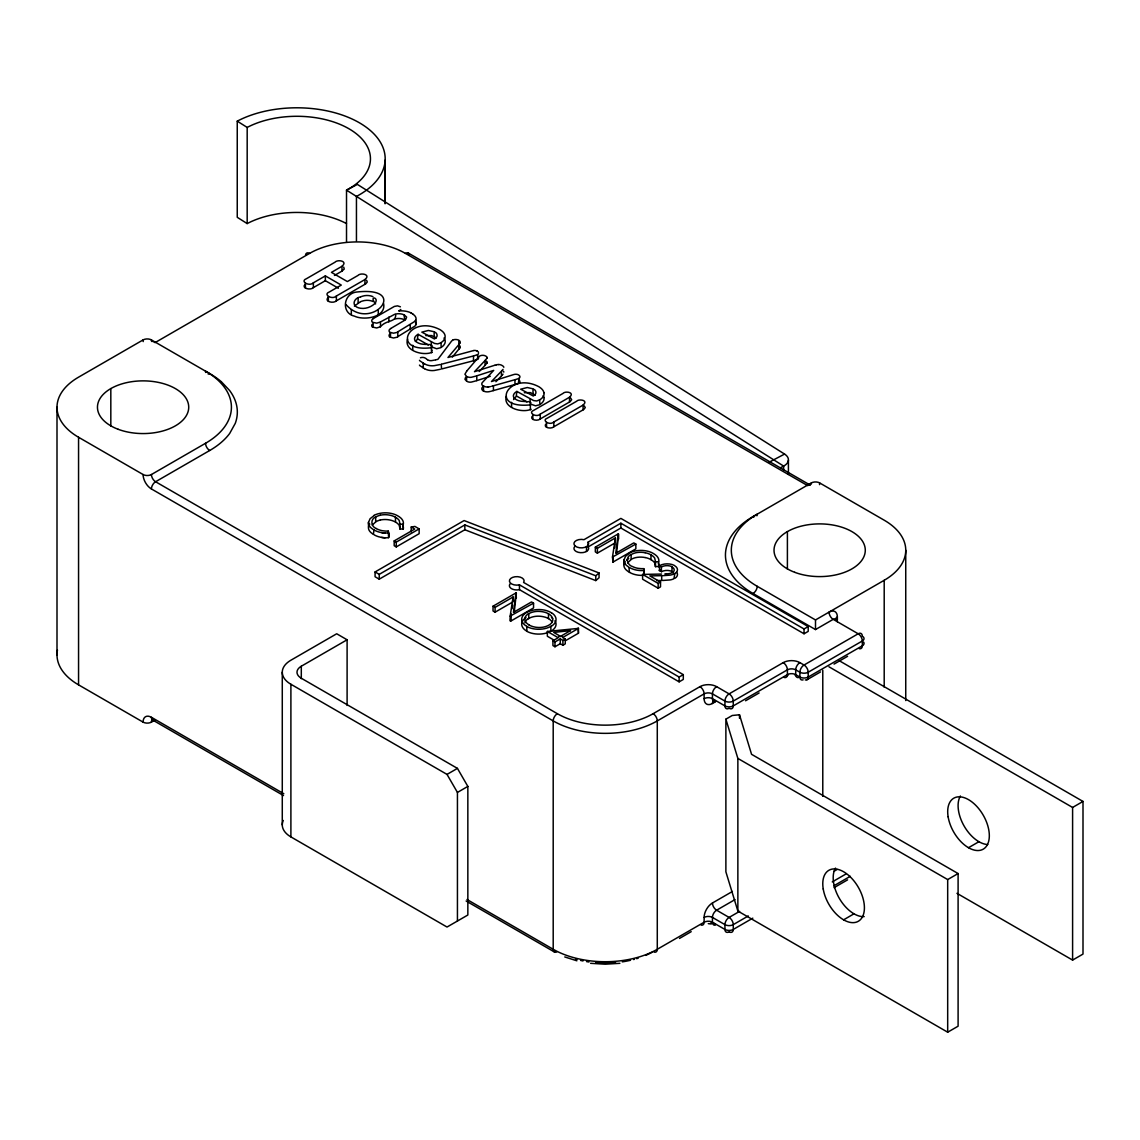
<?xml version="1.0" encoding="UTF-8"?>
<svg xmlns="http://www.w3.org/2000/svg" width="1140" height="1140" viewBox="0 0 1140 1140"><rect width="100%" height="100%" fill="white"/><g stroke="black" fill="none" stroke-linecap="round" stroke-linejoin="round"><path stroke-width="1.5" d="M884.198 687.164L884.198 580.289A73.601 42.494 0 0 0 884.198 520.196L819.66 482.933A5.885 3.406 0 0 0 811.338 482.933L753.041 516.591A94.207 54.392 0 0 0 753.041 593.513L815.499 629.565L815.499 619.946L757.202 586.302A88.322 50.987 0 0 1 757.202 514.183A5.885 3.406 60 0 1 756.917 515.779M374.248 515.494L370.101 518.686L368.491 522.419A14.165 8.18 0 0 0 368.476 523.146L368.519 523.673A14.606 8.436 0 0 0 368.733 524.571L368.933 525.07A14.948 8.636 0 0 0 369.559 526.181L369.645 526.309A15.647 9.034 0 0 0 370.058 526.851L370.557 527.378A14.72 8.493 0 0 0 371.099 527.905L372.965 529.316A16.43 9.491 0 0 0 373.407 529.587L374.547 530.243A17.057 9.847 0 0 0 375.26 530.613L375.986 530.941A17.456 10.075 0 0 0 378.708 531.938L379.164 532.067A16.145 9.319 0 0 0 387.971 532.95C389.851 532.28 389.595 538.166 387.971 537.752A16.145 9.319 0 0 1 379.307 536.897L378.708 536.755A17.456 10.075 0 0 1 375.986 535.757L375.359 535.458A17.057 9.847 0 0 1 374.547 535.059L374.148 534.831M369.759 523.944L368.491 527.221A14.165 8.18 0 0 0 368.476 527.948L368.519 528.476A14.606 8.436 0 0 0 368.733 529.373L368.933 529.886A14.948 8.636 0 0 0 369.559 530.998L369.645 531.112A15.647 9.034 0 0 0 370.058 531.653L370.557 532.18A14.72 8.493 0 0 0 371.099 532.708L372.965 534.119A16.43 9.491 0 0 0 373.407 534.404L373.949 529.915M629.707 553.057L625.561 556.249L623.951 559.982A14.165 8.18 0 0 0 623.936 560.709L623.979 561.236A14.606 8.436 0 0 0 624.207 562.134L624.392 562.633A14.948 8.636 0 0 0 625.019 563.744L625.105 563.872A15.647 9.034 0 0 0 625.532 564.414L626.017 564.941A14.72 8.493 0 0 0 626.558 565.469L628.425 566.879A16.43 9.491 0 0 0 628.867 567.15L629.508 572.337L628.867 571.966A16.43 9.491 0 0 1 628.425 571.682L626.701 570.385A14.72 8.493 0 0 1 626.017 569.758L625.632 569.345A15.647 9.034 0 0 1 625.105 568.675L625.062 568.618A14.948 8.636 0 0 1 624.392 567.449L624.221 567.007A14.606 8.436 0 0 1 623.979 566.039L623.936 565.582A14.165 8.18 0 0 1 623.936 564.856L625.219 561.507M374.034 515.351A17.086 9.861 0 0 1 397.361 515.622L398.572 516.349A17.884 10.331 0 0 1 399.484 516.947L400.724 517.93A15.718 9.077 0 0 1 401.665 518.899L401.893 519.17A16.331 9.419 0 0 1 403.389 522.704L403.389 522.918A14.45 8.351 0 0 1 403.303 524.115L400.026 524.286L399.242 520.567A14.492 8.365 0 0 0 398.259 519.341L397.418 518.572A14.165 8.18 0 0 0 396.492 517.888L395.352 517.19A13.537 7.823 0 0 0 394.255 516.62L393.884 516.449A14.521 8.379 0 0 0 390.194 515.266L389.638 515.152A13.523 7.809 0 0 0 380.276 515.209M400.026 524.257L400.026 529.103L399.242 525.383A14.492 8.365 0 0 0 398.259 524.158L397.418 523.388A14.165 8.18 0 0 0 396.492 522.69L395.352 521.992A13.537 7.823 0 0 0 394.255 521.436L393.884 521.265A14.521 8.379 0 0 0 390.194 520.082L389.638 519.968A13.523 7.809 0 0 0 380.276 520.011M629.494 552.928A17.086 9.861 0 0 1 652.821 553.185L654.032 553.912A17.884 10.331 0 0 1 654.944 554.51L656.312 555.622A15.718 9.077 0 0 1 657.139 556.477L657.395 556.805A16.331 9.419 0 0 1 658.849 560.267L658.849 560.481A14.45 8.351 0 0 1 658.763 561.678L655.486 561.849L654.688 558.101A14.492 8.365 0 0 0 653.719 556.904L652.878 556.135A14.165 8.18 0 0 0 651.952 555.451L650.712 554.696A13.537 7.823 0 0 0 649.715 554.197L649.344 554.026A14.521 8.379 0 0 0 645.653 552.843L645.212 552.743M655.486 561.821L655.486 566.666L654.688 562.918A14.492 8.365 0 0 0 653.719 561.721L652.878 560.951A14.165 8.18 0 0 0 651.952 560.267L650.712 559.512A13.537 7.823 0 0 0 649.715 558.999L649.344 558.828A14.521 8.379 0 0 0 645.653 557.645L645.212 557.56M400.026 529.06L403.289 528.917A14.45 8.351 0 0 0 403.403 527.792L403.389 527.507A16.331 9.419 0 0 0 402.99 525.839M493.036 606.195L515.936 592.971L513.47 612.365L531.497 601.949L533.548 603.145L533.548 607.948L510.649 621.172L510.178 616.099L513.071 597.004L495.088 607.378L493.036 606.195L493.036 610.997L495.088 612.18L513.071 601.806L513.071 597.004M510.178 620.901L511.233 613.961M512.017 608.746L512.544 605.283M514.268 611.952L516.363 593.228M595.337 547.129L618.236 533.905L615.771 553.299L633.797 542.897L635.849 544.079L635.849 548.882L612.949 562.106L612.479 557.033L615.372 537.938L597.389 548.312L595.337 547.129L595.337 551.931L597.389 553.128L615.372 542.74M614.588 547.955L615.116 544.478M616.569 552.886L618.664 534.161M655.486 566.637L658.749 566.48A14.45 8.351 0 0 0 658.863 565.355L658.849 565.07A16.331 9.419 0 0 0 658.35 563.189M459.947 342.94L458.921 344.508M459.933 347.786L452.309 357.148M415.687 320.098L415.715 324.857M345.89 304.451C371.099 333.165 411.084 285.884 356.578 292.04C343.283 293.479 340.945 313.13 354.469 316.151C364.13 320.739 386.403 317.376 383.61 303.554M627.556 562.932L631.475 559.213A13.067 7.538 0 0 1 632.458 558.728L632.728 558.6A13.196 7.609 0 0 1 635.55 557.659L635.764 557.617A13.523 7.809 0 0 1 645.083 557.546M372.224 525.084L376.015 521.65A13.067 7.538 0 0 1 376.998 521.165L377.269 521.037A13.196 7.609 0 0 1 380.09 520.096L380.304 520.054M415.416 320.654L415.259 320.924A7.724 4.46 0 0 1 415.003 321.281L396.749 332.495L393.457 333.194L390.493 332.424L390.493 337.226L393.514 337.996L396.805 337.269L415.003 326.083A7.724 4.46 0 0 0 415.245 325.769L415.43 325.427M486.88 358.274L485.27 360.297M486.88 363.076L485.27 365.114M415.245 320.953L415.259 320.924A11.799 6.812 0 0 1 415.901 324.871M407.564 339.093C403.688 350.707 422.94 356.036 431.661 352.459M506.402 396.15C502.526 407.778 521.764 413.093 530.499 409.517M354.383 306.076L360.496 301.701M465.69 377.155L464.949 379.335L466.588 381.159L466.588 376.357L464.921 374.248L466.773 371.013M545.533 424.379C543.652 427.899 551.332 429.239 553.826 426.788L583.837 409.417L585.247 407.593L584.25 405.854M532.01 416.471C529.929 420.033 537.752 421.43 540.246 418.95L570.242 401.579L571.667 399.713L570.584 397.96M466.873 370.899L479.171 356.521A6.498 3.748 0 0 1 479.598 356.165L480.125 355.822A4.118 2.38 0 0 1 485.426 355.908L486.053 356.25A3.876 2.237 0 0 1 487.136 358.274M503.025 369.36L501.671 370.885M503.025 374.162L501.757 375.601M400.81 309.467L400.767 309.51A5.301 3.064 0 0 1 400.154 310.066L398.672 310.964L400.909 310.864A14.492 8.365 0 0 1 410.956 312.844M458.822 344.622L447.963 357.49L473.513 350.593M482.79 386.759L482.263 387.429A6.484 3.748 0 0 0 481.978 387.956L481.878 388.255A5.216 3.007 0 0 0 482.961 390.664M494.575 365.313L474.482 371.711L485.141 360.454M479.199 371.54L485.084 365.313L485.084 360.496M495.9 381.729L501.429 375.958L501.429 371.155L491.468 381.53L513.969 374.49A4.075 2.351 0 0 1 518.315 374.789L518.871 375.188A4.175 2.408 0 0 1 519.099 378.238L518.315 383.425A7.838 4.517 0 0 1 517.731 383.667L515.365 384.408M327.764 297.896C324.501 301.63 333.536 303.767 336.314 300.86L365.755 283.832L367.265 282.036L366.596 280.255M626.459 560.125L628.724 558.429M304.95 284.544C301.302 288.163 310.493 290.671 313.372 287.622L325.356 280.697L338.395 288.221M595.764 580.588L595.764 575.786L599.056 572.964L464.108 520.553L375.074 571.952L375.074 576.755L379.235 579.163L464.849 529.744L595.764 580.588L599.056 577.766L599.056 572.964M518.885 383.126L519.042 383.026A4.175 2.408 0 0 0 519.241 380.304M518.857 378.338L518.315 378.608A7.838 4.517 0 0 1 517.731 378.865L515.365 379.606M373.364 318.516L394.34 306.446L397.532 305.848L400.397 306.803M390.692 328.519L404.899 320.141L403.959 314.811A8.293 4.788 0 0 0 395.68 314.041C396.549 322.862 386.574 319.371 380.475 326.753L380.475 321.95L394.839 314.213M431.576 347.714C389.595 352.759 408.861 313.685 440.011 329.645A19.266 11.129 0 0 1 441.009 330.301L441.707 330.828A17.941 10.36 0 0 1 443.289 332.253A17.043 9.833 0 0 1 444.543 334.063L444.6 334.219A15.476 8.935 0 0 1 444.956 335.174L445.07 335.644A15.29 8.821 0 0 1 441.066 342.627L441.109 347.458A15.29 8.821 0 0 0 445.156 340.447L444.985 340.062A15.476 8.935 0 0 0 444.6 339.036L444.529 338.879A17.043 9.833 0 0 0 444.016 337.996M530.413 404.771L530.314 409.63M524.97 401.522L521.55 401.266A10.688 6.17 0 0 1 516.862 399.969L515.536 399.171A8.707 5.03 0 0 1 513.499 394.996L513.542 394.953A10.973 6.341 0 0 1 514.767 393.001L515.138 392.645A11.799 6.812 0 0 1 516.149 391.861L516.862 391.405L533.606 400.568L536.712 400.966L539.947 399.713A15.29 8.821 0 0 0 543.994 392.702M539.548 399.955L539.947 404.515A15.29 8.821 0 0 0 543.994 397.504M674.88 573.406L673.925 578.735A10.132 5.857 0 0 1 669.964 579.947L662.896 580.459M440.753 342.869L437.66 343.924L434.554 343.439L418.095 334.305L417.311 334.804A11.799 6.812 0 0 0 416.357 335.545L415.986 335.901A10.973 6.341 0 0 0 414.689 337.896A8.707 5.03 0 0 0 416.584 342.057L418.067 342.884A10.688 6.17 0 0 0 422.726 344.209L426.146 344.465M418.095 334.305L417.311 339.606A11.799 6.812 0 0 0 416.357 340.347L415.986 340.703A10.973 6.341 0 0 0 415.359 341.43M516.862 391.405L516.206 396.62A11.799 6.812 0 0 0 515.195 397.404L514.867 397.718A10.973 6.341 0 0 0 513.599 399.57M516.862 396.207L527.193 402.092M672.429 572.451L671.816 572.779A7.681 4.432 0 0 1 668.639 573.691L666.373 573.904M569.501 397.247C575.472 392.217 564.956 390.749 562.946 393.457L533.691 410.357C527.492 412.609 536.341 417.995 540.246 414.134L569.501 397.247L569.501 402.049M583.082 405.085C589.166 399.955 578.322 398.729 576.655 401.237L547.271 418.195C541.144 420.29 549.779 425.904 553.826 421.985L583.082 405.085L583.082 409.901M528.404 613.918L529.103 613.505A12.697 7.324 0 0 1 529.986 613.064L530.356 612.907A12.839 7.41 0 0 1 531.682 612.394L531.782 612.365A13.295 7.681 0 0 1 537.681 611.368L537.795 611.382A14.492 8.365 0 0 1 544.578 612.209L545.005 612.322A13.224 7.638 0 0 1 546.83 612.978L547.186 613.135A12.44 7.182 0 0 1 548.141 613.605L548.796 613.99A12.782 7.381 0 0 1 549.637 614.546L549.979 614.816A13.58 7.838 0 0 1 551.133 615.885L551.375 616.184A14.891 8.593 0 0 1 552.102 617.267L552.273 617.595A14.72 8.493 0 0 1 552.601 618.45L552.629 618.578M528.404 618.735L529.103 618.322A12.697 7.324 0 0 1 529.986 617.866L530.356 617.709A12.839 7.41 0 0 1 531.682 617.196L531.782 617.168A13.295 7.681 0 0 1 537.681 616.184L537.795 616.184A14.492 8.365 0 0 1 544.578 617.025L545.005 617.125A13.224 7.638 0 0 1 546.83 617.78L547.186 617.937A12.44 7.182 0 0 1 548.141 618.422L548.796 618.792A12.782 7.381 0 0 1 549.637 619.348L549.979 619.619A13.58 7.838 0 0 1 551.133 620.687L551.375 621.001A14.891 8.593 0 0 1 552.102 622.07L552.273 622.397M551.332 626.074L550.406 626.615A17.057 9.847 0 0 1 527.207 626.701L526.381 626.102A17.014 9.818 0 0 1 526.124 612.721L527.107 612.294A16.074 9.291 0 0 1 528.305 611.696L528.647 611.553A17.242 9.961 0 0 1 536.47 609.644L536.612 609.644A16.544 9.548 0 0 1 548.824 611.439L549.167 611.582A15.219 8.792 0 0 1 550.321 612.151L551.347 612.764M551.332 630.89L550.406 631.432A17.057 9.847 0 0 1 527.207 631.517L526.381 630.919A17.014 9.818 0 0 1 525.982 617.624M342.071 266.233C348.27 260.989 337.568 259.165 334.961 262.228L306.418 278.716C299.606 281.281 309.239 286.91 313.372 282.805L325.356 275.894L341.288 285.086L329.303 291.997C322.62 294.419 332.111 300.19 336.314 296.058L364.943 279.542C371.369 274.441 360.568 272.332 357.875 275.51L347.372 281.566L331.455 272.375L342.014 266.276L341.943 271.12L334.447 275.453M342.014 271.078L344.223 269.068L343.71 267.073M645.083 552.743A13.523 7.809 0 0 0 635.735 552.772L635.55 552.857A13.196 7.609 0 0 0 632.728 553.798L632.458 553.912A13.067 7.538 0 0 0 631.475 554.411C624.934 556.676 626.843 565.112 632.757 566.651A13.737 7.923 0 0 0 634.068 567.236L635.365 567.692A13.88 8.008 0 0 0 638.243 568.347L640.851 568.618A14.735 8.507 0 0 0 642.219 568.661L643.63 568.632M380.304 515.237L380.204 515.266A13.196 7.609 0 0 0 377.269 516.235L376.998 516.349A13.067 7.538 0 0 0 376.015 516.847C370.158 518.786 370.799 526.666 376.286 528.547M360.496 296.899C353.201 298.195 350.792 306.931 360.639 308.285C365.684 308.997 370.928 307.13 374.661 303.739C380.247 297.369 368.035 294.79 375.63 303.91M221.245 381.658A94.207 54.392 0 0 0 209.618 373.521L151.421 339.919A5.885 3.406 0 0 0 143.084 339.919L78.56 377.169A73.601 42.494 0 0 0 78.56 437.261L78.56 684.855L143.084 722.119A5.885 3.406 0 0 0 151.421 722.119L154.427 720.38M154.954 342.627A5.885 3.406 -60 0 0 155.582 342.314L309.624 253.379A67.716 39.088 0 0 1 405.398 253.379A5.885 3.406 -60 0 1 409.445 254.776M78.56 437.261L143.084 474.525A5.885 3.406 0 0 0 151.421 474.525L205.542 443.275A88.322 50.987 0 0 0 205.542 371.155A5.885 3.406 -60 0 0 205.727 372.466M221.331 381.715L229.553 390.422A94.207 54.392 0 0 1 235.253 423.396L229.667 433.471A94.164 54.364 0 0 1 209.717 450.5L155.582 481.736A5.885 3.406 -60 0 0 151.421 488.946L553.199 720.908A73.601 42.494 0 0 0 657.281 720.908L704.121 693.875A5.885 3.406 0 0 1 712.443 693.875L724.94 701.086A5.885 3.406 0 0 0 733.262 701.086L787.398 669.836A5.885 3.406 0 0 1 795.72 669.836L799.881 672.23A5.885 3.406 0 0 0 808.203 672.23L862.339 640.979A5.885 3.406 0 0 0 862.339 636.177M411.212 527.022L414.917 526.438L419.149 528.889L419.149 533.691L396.25 546.915L394.184 545.732L394.184 540.916L414.746 529.06L411.212 527.022L411.212 531.824M394.184 540.916L396.25 542.113L419.149 528.889M375.074 571.952L379.235 574.361L464.849 524.927L595.764 575.786M301.302 678.656L301.302 666.23L347.102 639.782L347.102 705.461M808.203 626.558L620.858 518.386L583.994 539.676A7.353 4.247 0 0 0 573.99 543.11A7.353 4.247 0 0 0 582.212 547.856A7.353 4.247 0 0 0 588.154 542.084L620.858 523.203L804.042 628.966L808.203 626.558L808.203 631.375L804.042 633.769L620.858 528.005L588.154 546.886A7.353 4.247 0 0 1 580.588 552.672A7.353 4.247 0 0 1 575.087 546.16M510.178 616.099L533.548 603.145M612.479 557.033L635.849 544.079M565.497 640.694L578.465 633.199L578.465 628.397L562.619 637.545L565.255 639.07L565.255 643.886L562.904 645.24L560.267 643.715L554.981 646.765L552.928 645.582L552.928 640.766L558.215 637.716L547.343 631.446L547.343 636.248L554.14 640.181M552.928 640.766L554.981 641.962L560.267 638.899L562.904 640.438L565.255 639.07M642.604 574.418L658.165 583.395L660.516 582.041L660.516 586.858L658.165 588.212L642.604 579.22L642.604 574.418L661.542 574.061M347.102 639.782L336.699 633.769L290.899 660.217A29.441 17 0 0 0 290.899 684.257L447.022 774.402L457.439 768.389L467.842 786.415L467.842 915.021L447.022 927.034L290.899 836.902A29.441 17 0 0 1 283.276 820.472M457.439 921.035L457.439 792.428L467.842 786.415M683.302 674.638L523.616 582.44A7.353 4.247 0 0 0 517.674 576.669A7.353 4.247 0 0 0 509.466 581.414A7.353 4.247 0 0 0 519.455 584.849L679.141 677.046L683.302 674.638L683.302 679.44L679.141 681.848L519.455 589.651A7.353 4.247 0 0 1 511.433 588.625A7.353 4.247 0 0 1 510.065 583.937M151.421 474.525A5.885 3.406 60 0 0 155.582 481.736L557.36 713.697A67.716 39.088 0 0 0 653.12 713.697L699.96 686.651A11.771 6.797 0 0 1 716.618 686.651L729.101 693.875A5.885 3.406 60 0 1 733.262 701.086L733.262 705.888A5.885 3.406 60 0 1 729.415 708.453M815.499 619.946L884.198 580.289M815.499 629.565L833.198 619.348L858.178 633.769A5.885 3.406 -60 0 1 862.282 635.493M699.96 686.651A5.885 3.406 60 0 1 704.121 693.875L704.121 698.678A11.771 6.797 -60 0 0 712.443 703.48L715.521 701.713M805.268 679.939A5.885 3.406 60 0 0 808.203 677.046L808.203 672.23A5.885 3.406 60 0 0 804.042 665.019L799.881 662.625A11.771 6.797 0 0 0 783.223 662.625L729.101 693.875A5.885 3.406 -60 0 0 724.94 701.086L724.94 705.888A5.885 3.406 -60 0 0 728.788 708.453M745.574 700.772L759.112 692.963M725.881 719.169L732.236 715.493L739.49 714.766L751.559 754.31L958.099 873.553L958.099 1026.199L947.682 1032.199L737.865 911.06L725.881 871.815L725.881 719.169L737.865 758.428L737.865 911.06M806.992 679.739L820.515 671.93M834.053 664.107L847.59 656.298M701.186 925.124A5.885 3.406 60 0 0 704.121 922.231L704.121 917.429A11.771 6.797 -60 0 1 712.443 902.994L732.393 891.48M735.015 899.588L716.618 910.205A5.885 3.406 -60 0 0 712.443 917.429L712.443 922.231A5.885 3.406 -60 0 0 715.379 925.124M679.483 938.448L691.196 931.679M739.632 911.344L729.101 917.429A5.885 3.406 -60 0 0 724.94 924.64L724.94 929.442A5.885 3.406 -60 0 0 728.788 932.007M748.296 915.947L733.262 924.64A5.885 3.406 0 0 1 724.94 924.64L712.443 917.429A5.885 3.406 0 0 0 704.121 917.429M752.813 918.156L733.262 929.442A5.885 3.406 60 0 1 729.415 932.007M834.11 871.216L837.116 869.478M832.271 881.904L845.794 874.095M833.768 885.837L850.312 876.29M834.053 887.661L847.59 879.852M843.6 919.823L854.002 913.81M968.501 847.718L978.918 841.705M737.865 758.428L947.682 879.567L958.099 873.553M828.951 666.786L1072.598 807.448L1083 801.434L1083 954.08L1072.598 960.094L956.944 893.318M440.639 347.743L436.606 348.74L431.462 346.817M539.505 404.786L535.515 405.797L530.684 404.087M380.29 322.05L376.756 323.161L373.193 322.421L373.094 327.18L376.684 327.964L380.347 326.824M674.481 573.634L673.925 573.933A10.132 5.857 0 0 1 669.964 575.144L663.224 575.643M769.044 462.27L784.562 454.076L357.39 184.409L346.517 190.138L346.517 241.78M780.529 467.728L783.636 466.089A14.72 8.493 0 0 0 784.562 454.076M671.959 571.453A7.823 4.517 0 0 0 661.699 571.596L659.333 570.584L659.775 565.554A10.802 6.242 0 0 1 674.339 565.397M659.333 570.584L659.775 570.356A10.802 6.242 0 0 1 660.63 569.929M452.651 340.333L452.067 340.675A5.771 3.334 0 0 0 451.597 341.074L437.903 359.328L435.779 359.841M530.186 404.885C487.635 409.174 508.753 370.842 538.85 386.716A19.266 11.129 0 0 1 539.833 387.372L540.531 387.885A17.941 10.36 0 0 1 542.113 389.324A17.043 9.833 0 0 1 543.367 391.12L543.438 391.291A15.476 8.935 0 0 1 543.794 392.231L543.908 392.702M659.333 565.768L661.727 566.808A7.823 4.517 0 0 1 671.959 566.651M360.753 296.785L362.62 296.158A9.291 5.358 0 0 1 372.937 296.656M360.753 301.601L362.62 300.974A9.291 5.358 0 0 1 372.937 301.473M477.176 354.768L476.192 355.11M477.176 359.584L476.192 359.927M475.423 355.367L473.542 355.937M475.423 360.183L473.542 360.739M490.328 376.271L476.791 380.632L476.791 375.83L493.705 370.386L482.263 382.613A6.484 3.748 0 0 0 481.978 383.154L481.878 383.439A5.216 3.007 0 0 0 482.961 385.861M476.577 380.703L471.703 382A8.579 4.959 0 0 1 470.991 382.114L470.849 382.128A3.691 2.123 0 0 1 469.367 382.128A4.688 2.708 0 0 1 467.885 381.772L467.229 381.501M638.229 958.17L636.661 958.669M476.164 376.029L471.703 377.197A8.579 4.959 0 0 1 470.991 377.311L470.849 377.326A3.691 2.123 0 0 1 469.367 377.326A4.688 2.708 0 0 1 467.885 376.955L467.229 376.684M394.839 319.015L395.666 318.815A8.293 4.788 0 0 1 404.002 319.585L404.444 319.856M494.959 365.199L496.527 364.757M493.178 385.833L514.952 379.72L514.952 384.522L493.178 390.649M634.424 959.31L633.598 959.538M492.466 386.032L491.668 386.246M492.466 390.849L491.668 391.063M441.593 364.173L473.471 355.965L473.471 360.767L441.593 368.975L441.223 364.273M490.642 391.334L489.203 391.676A5.159 2.978 0 0 1 488.319 391.804L487.592 391.861A5.159 2.978 0 0 1 483.83 391.148L483.075 390.664M490.457 386.56L489.203 386.859A5.159 2.978 0 0 1 484.044 386.289M440.339 369.289L434.326 370.486A10.217 5.899 0 0 1 426.574 369.617L424.864 368.904M440.097 364.543L434.326 365.669A10.217 5.899 0 0 1 426.574 364.814L424.864 364.088M435.224 359.969L431.675 360.625A4.959 2.864 0 0 1 430.877 360.668L430.792 360.668A3.648 2.109 0 0 1 428.754 360.34L427.571 359.77M524.3 392.716L530.456 392.616L535.23 395.252M425.79 335.588L431.704 335.573L436.264 338.024M547.343 631.446L578.465 628.397M558.771 636.69L562.12 636.334M488.276 387.001L487.592 387.044M388.597 537.709L388.284 531.069L388.712 532.893M644.057 570.47L644.171 575.273L643.744 568.632L644.171 570.456L643.43 570.513A16.145 9.319 0 0 1 640.595 570.542L639.982 570.513A15.775 9.106 0 0 1 637.673 570.271L637.203 570.199A16.316 9.419 0 0 1 634.624 569.644L634.168 569.501A17.456 10.075 0 0 1 631.446 568.518L630.819 568.219A17.057 9.847 0 0 1 630.007 567.805L629.608 567.592M643.558 575.315L643.43 575.315A16.145 9.319 0 0 1 640.595 575.344L639.982 575.315A15.775 9.106 0 0 1 637.673 575.087L637.203 575.002A16.316 9.419 0 0 1 634.624 574.446L634.168 574.318A17.456 10.075 0 0 1 631.446 573.32L630.819 573.035A17.057 9.847 0 0 1 630.007 572.622L629.608 572.394M666.259 573.919L664.805 573.99M619.875 963.314L605.24 964.198L590.606 963.314M388.17 531.069L386.759 531.097A14.735 8.507 0 0 1 385.391 531.055L382.869 530.798A13.88 8.008 0 0 1 379.905 530.114L378.694 529.701A13.737 7.923 0 0 1 377.297 529.088L376.357 528.59M660.516 582.041L649.857 575.899L662.126 575.657M656.626 580.574L662.126 580.474M498.607 364.558L498.095 364.572A4.973 2.864 0 0 0 496.527 364.757M527.991 401.594L528.49 401.622A3.107 1.796 0 0 1 529.872 402.049L530.385 402.32A3.206 1.853 0 0 1 530.912 402.648M428.583 344.522L429.666 344.565A3.107 1.796 0 0 1 431.048 344.978L431.533 345.249A3.206 1.853 0 0 1 432.074 345.591M426.745 344.48L428.041 344.508M525.455 401.536L526.68 401.565M385.135 532.978L384.65 532.95A15.775 9.106 0 0 1 382.214 532.708L381.615 532.608M385.135 537.781L384.65 537.767A15.775 9.106 0 0 1 382.214 537.51L381.615 537.424M708.282 923.642L711.317 923.998M588.995 961.989L586.501 961.604M583.01 960.963L580.574 960.436M564.77 956.944L576.883 960.806M424.593 363.959L420.019 360.938A4.232 2.451 0 0 1 419.477 360.297M424.593 368.761L420.019 365.755A4.232 2.451 0 0 1 419.477 365.114M410.899 312.887L412.88 314.027M483.83 386.289L483.075 385.847M546.502 422.484L546.545 427.315M477.09 351.063L477.66 351.405A4.646 2.679 0 0 1 478.543 352.331M404.444 315.053L406.609 317.091L405.897 319.115A11.315 6.527 0 0 1 405.142 319.856M671.702 566.822L672.23 567.122A6.812 3.933 0 0 1 672.586 572.465M671.702 571.625L672.23 571.938A6.812 3.933 0 0 1 673.341 572.879M434.426 331.826L428.398 330.458L421.843 332.139L434.44 338.951A14.435 8.336 0 0 0 435.338 338.252C440.582 335.189 432.203 327.551 434.511 336.685M533.264 388.897L527.336 387.514L520.681 389.196L533.278 396.007A14.435 8.336 0 0 0 534.176 395.309C539.363 392.046 531.112 384.779 533.335 393.742M483.46 386.104L483.503 390.934M395.438 517.232L395.523 522.091M408.334 253.08L810.113 485.056M405.398 253.379L807.163 485.341A5.885 3.406 60 0 0 807.79 485.64M418.095 339.107L428.369 345.035M839.354 660.773L1083 801.434M618.664 538.964L618.236 533.905M578.465 633.199L578.051 628.154M516.363 598.03L515.936 592.971M457.439 768.389L301.302 678.243A14.72 8.493 0 0 1 301.302 666.23M143.084 722.119A11.771 6.797 60 0 1 151.421 717.302L283.803 793.739M466.987 899.503L553.199 949.278A5.885 3.406 -60 0 0 556.733 951.986M152.632 720.01L283.518 795.563M466.146 901.013L554.411 951.971M423.197 363.19L423.282 368.049M650.983 554.852L650.983 559.654M528.732 624.763L529.53 625.219A14.72 8.493 0 0 0 532.565 626.487L532.865 626.587A13.238 7.638 0 0 0 534.346 626.957L534.902 627.071A14.578 8.408 0 0 0 536.356 627.314A13.253 7.652 0 0 0 547.243 625.974L547.514 625.846A12.925 7.467 0 0 0 548.497 625.361L549.152 624.976A12.739 7.353 0 0 0 549.993 624.421L550.207 624.25A12.996 7.51 0 0 0 552.786 620.074A13.352 7.709 0 0 0 552.644 618.578M346.474 223.554A73.601 42.494 0 0 0 247.181 223.583L237.248 217.312L237.248 121.153L247.181 127.424A73.601 42.494 0 0 1 351.163 130.102A73.601 42.494 0 0 1 346.517 190.138L783.636 466.089L783.636 469.651M431.504 350.037L431.533 350.051A3.206 1.853 0 0 1 432.074 350.393M427.429 359.698L427.186 359.542A5.486 3.164 0 0 1 426.759 359.214L426.332 358.815A4.987 2.879 0 0 0 425.847 358.445L425.249 358.103A3.662 2.123 0 0 0 420.461 357.775M447.022 774.402L457.439 792.428M543.908 397.518L543.808 397.119A15.476 8.935 0 0 0 543.438 396.093L543.353 395.936A17.043 9.833 0 0 0 543.196 395.608M1072.598 807.448L1072.598 960.094M947.682 879.567L947.682 1032.199M905.744 550.25L905.744 700.573M837.359 621.756A5.885 3.406 -60 0 0 833.198 619.348A5.885 3.406 60 0 1 829.022 612.137A11.771 6.797 -60 0 1 837.359 616.954L837.359 620.16M822.781 670.32L822.781 796.333M804.042 628.966L804.042 633.769M788.41 460.19L788.41 474.44M787.398 531.611L787.398 569.017M739.49 714.766L739.49 718.314M679.141 677.046L679.141 681.848M671.987 566.979L671.987 571.781M661.699 575.672L661.699 580.474M661.399 566.965L661.399 571.767M658.664 562.091L658.664 566.908M658.165 583.395L658.165 588.212M631.132 554.596L631.132 559.412M623.965 559.712L623.965 564.528M620.858 523.203L620.858 528.005M615.372 537.938L615.372 541.144M612.949 557.303L612.949 562.106M597.389 548.312L597.389 553.128M588.154 542.084L588.154 546.886M586.501 546.644L586.501 551.447M562.904 640.438L562.904 645.24M560.267 638.899L560.267 643.715M554.981 641.962L554.981 646.765M553.826 421.985L553.826 426.788M550.876 626.359L550.876 631.161M548.482 613.79L548.482 618.607M540.246 414.134L540.246 418.95M532.822 414.589L532.822 419.406M530.129 398.972L530.129 403.788M528.76 613.705L528.76 618.507M526.837 626.387L526.837 631.19M519.455 584.849L519.455 589.651M511.575 402.334L511.575 407.137M510.649 616.355L510.649 621.172M495.088 607.378L495.088 612.18M493.421 385.776L493.421 390.578M464.849 524.927L464.849 529.744M458.864 340.532L458.822 349.424M431.49 347.771L431.49 352.573M431.291 341.915L431.291 346.731M412.737 345.263L412.737 350.08M410.243 324.772L410.243 329.574M403.204 524.528L403.204 529.345M397.803 331.954L397.803 336.756M396.25 542.113L396.25 546.915M388.854 317.105L388.854 321.922M385.135 160.127L385.135 202.863M385.078 161.053L385.078 203.789M379.235 574.361L379.235 579.163M378.266 309.695L378.266 314.512M375.673 517.033L375.673 521.835M368.505 522.149L368.505 526.951M364.943 279.542L364.943 284.344M358.131 298.067L358.131 302.884M356.45 240.925L356.45 196.422A88.322 50.987 0 0 0 362.021 124.374A88.322 50.987 0 0 0 237.248 121.153M351.32 309.809L351.32 314.612M336.386 296.015L336.386 300.832M328.363 296.557L328.363 301.359M325.356 275.894L325.356 280.697M313.372 282.805L313.372 287.622M305.42 283.304L305.42 288.107M290.899 684.257L290.899 836.902M282.278 672.23L282.278 824.876M247.181 127.424L247.181 223.583M110.822 388.583L110.822 425.99M57 407.222L57 654.816M524.913 622.825A13.822 7.98 0 0 1 528.233 618.649M803.116 679.868A5.885 3.406 -60 0 1 799.881 677.046L795.72 674.638A5.885 3.406 0 0 0 787.398 674.638L733.262 705.888A5.885 3.406 0 0 1 724.94 705.888L712.443 698.678A5.885 3.406 0 0 0 704.121 698.678M528.775 624.734A13.822 7.98 0 0 1 528.233 613.847M531.041 404.415A3.206 1.853 0 0 1 530.642 404.771M412.751 314.099A11.799 6.812 0 0 1 415.901 320.069M389.894 332.395A5.159 2.978 0 0 1 390.749 328.548M372.509 322.349A5.13 2.964 0 0 1 373.435 318.559M674.78 565.811A9.804 5.657 0 0 1 675.023 573.477M859.104 648.617A5.885 3.406 60 0 0 862.339 645.796A5.885 3.406 0 0 0 863.564 642.034M799.881 662.625A5.885 3.406 -60 0 0 795.72 669.836L795.72 674.638A5.885 3.406 -60 0 0 798.656 677.53M783.85 677.345A5.885 3.406 60 0 0 787.398 674.638L787.398 669.836A5.885 3.406 60 0 0 783.223 662.625M551.447 612.707A17.086 9.861 0 0 1 551.475 626.159M432.217 347.358A3.206 1.853 0 0 1 431.803 347.714M452.608 340.076A4.688 2.708 0 0 1 458.152 339.948A4.688 2.708 0 0 1 460.033 342.955M473.656 350.493A3.976 2.294 0 0 1 477.176 351.006M478.529 353.614A4.489 2.594 0 0 1 477.66 354.54L477.646 359.328A4.489 2.594 0 0 0 478.529 358.416M498.607 364.529A4.945 2.864 0 0 1 501.785 365.313L502.526 365.755A4.888 2.821 0 0 1 503.823 367.294M786.885 675.607A11.771 6.797 0 0 1 787.982 675.365M795.122 675.365A11.771 6.797 0 0 1 796.233 675.607M531.041 409.217A3.206 1.853 0 0 1 530.642 409.588M372.509 327.166A5.13 2.964 0 0 1 372.224 324.302M389.894 337.198A5.159 2.978 0 0 1 390.464 333.521M676.633 572.195A9.804 5.657 0 0 1 675.023 578.279M716.618 686.651A5.885 3.406 -60 0 0 712.443 693.875L712.443 698.678A5.885 3.406 -60 0 0 715.379 701.57M554.938 620.759A17.086 9.861 0 0 1 551.475 630.962M551.447 617.51A17.086 9.861 0 0 1 552.188 617.994M432.217 352.16A3.206 1.853 0 0 1 431.803 352.531M477.859 356.321A4.646 2.679 0 0 1 478.543 357.148M459.32 345.406A4.688 2.708 0 0 1 460.033 347.771M503.324 371.198A4.888 2.821 0 0 1 503.823 372.096M486.281 361.095A3.876 2.237 0 0 1 487.136 363.09M864.191 916.617A29.441 17 60 0 1 839.553 898.748A29.441 17 60 0 1 835.492 868.096M811.338 482.933A5.885 3.406 60 0 1 811.153 484.243M753.968 517.004A5.885 3.406 60 0 1 753.041 516.591M807.163 485.341A5.885 3.406 -60 0 1 809.998 484.984M757.202 586.302A5.885 3.406 -60 0 1 753.041 593.513M151.706 341.501A5.885 3.406 -60 0 1 151.421 339.919M153.23 341.801A5.885 3.406 60 0 1 155.582 342.314M305.577 254.776A5.885 3.406 60 0 1 309.624 253.379M557.36 713.697A5.885 3.406 -60 0 0 553.199 720.908L553.199 949.278A73.601 42.494 0 0 0 657.281 949.278L704.121 922.231A5.885 3.406 0 0 1 712.443 922.231L724.94 929.442A5.885 3.406 0 0 0 733.262 929.442L733.262 924.64A5.885 3.406 60 0 0 729.101 917.429L716.618 910.205A5.885 3.406 60 0 1 712.443 902.994M653.12 713.697A5.885 3.406 60 0 1 657.281 720.908L657.281 949.278A5.885 3.406 60 0 1 654.047 952.085M209.703 373.564A5.885 3.406 -60 0 1 208.192 374.105M209.703 450.485A5.885 3.406 60 0 1 205.542 443.275M819.66 482.933A11.771 6.797 60 0 1 819.518 484.614M987.753 844.526A29.441 17 60 0 1 963.927 825.702A29.441 17 60 0 1 960.393 795.991M712.443 703.48A5.885 3.406 60 0 1 715.379 700.587M835.634 619.476A5.885 3.406 0 0 1 837.359 616.954M151.421 488.946A11.771 6.797 60 0 1 143.084 474.525M143.227 341.587A11.771 6.797 -60 0 1 143.084 339.919M78.56 684.855A73.601 42.494 0 0 1 57.456 650.057M154.954 720.024A5.885 3.406 -60 0 1 151.421 717.302M151.421 722.119A5.885 3.406 60 0 1 153.23 719.197M711.032 922.816A11.771 6.797 0 0 1 715.436 924.041M651.938 952.342A67.645 39.059 0 0 1 645.71 955.391M576.926 959.552A67.545 39.002 0 0 1 575.529 959.168M630.505 960.279A67.616 39.045 0 0 1 622.312 961.861M615.586 962.659A67.616 39.045 0 0 1 595.736 962.744M570.499 630.62L560.552 636.362L553.726 632.415L570.499 630.62M858.178 633.769L804.042 665.019A5.885 3.406 -60 0 0 799.881 672.23L799.881 677.046A5.885 3.406 0 0 0 808.203 677.046L862.339 645.796L862.339 640.979A5.885 3.406 60 0 0 858.178 633.769M823.223 888.972A29.441 17 60 0 0 857.494 921.704A29.441 17 60 0 0 850.084 876.689A29.441 17 60 0 0 823.223 888.972M948.138 816.853A29.441 17 60 0 0 982.395 849.599A29.441 17 60 0 0 974.985 804.569A29.441 17 60 0 0 948.138 816.853M794.708 572.308A45.629 26.348 0 0 0 865.217 551.689A45.629 26.348 0 0 0 799.04 526.737A45.629 26.348 0 0 0 794.708 572.308M118.147 429.281A45.629 26.348 0 0 0 188.656 408.661A45.629 26.348 0 0 0 122.479 383.71A45.629 26.348 0 0 0 118.147 429.281"/></g></svg>
